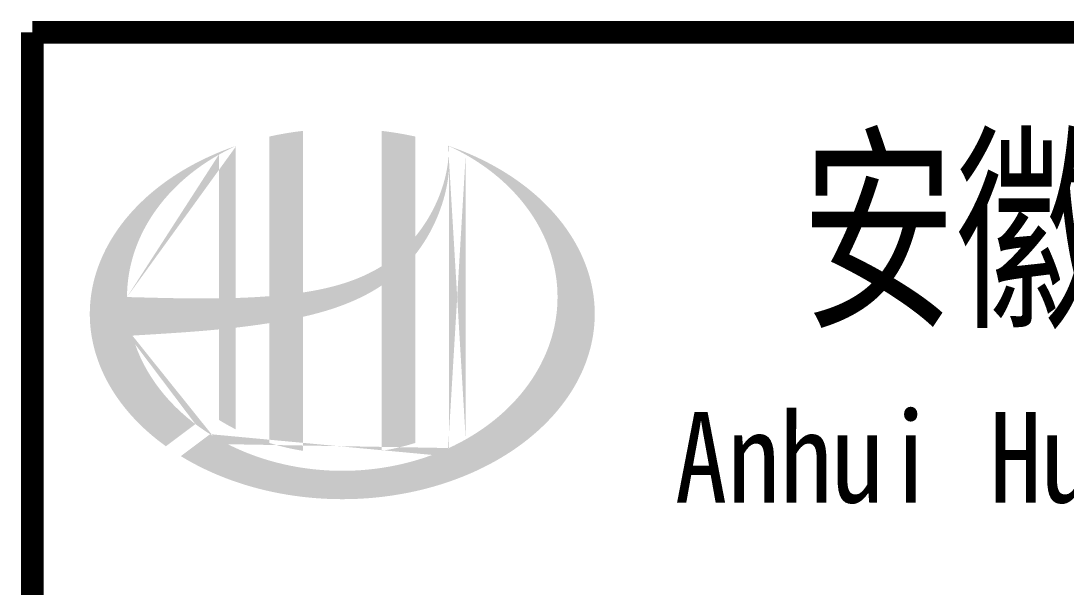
# Model space of a CAD drawing. Header units: millimetres. Extents: x 893615 to 896608, y 39650 to 40458.
# Drawn here: x 894475.79 to 894508.08, y 39703.02 to 39720.49 of the extents above; entities that cross this region are included whole.
import ezdxf
from ezdxf.enums import TextEntityAlignment as Align

# ---------------------------------------------------------------- set-up
doc = ezdxf.new("R2010")
doc.units = ezdxf.units.MM
doc.header["$LTSCALE"] = 1000
doc.header["$MEASUREMENT"] = 0
doc.styles.add('ECEC_TQ_S', font='')
doc.styles.get('ECEC_TQ_S').set_extended_font_data('SimSun')

msp = doc.modelspace()

# ---------------------------------------------------------------- hatches: boundary and pattern name
h = msp.add_hatch(color=256)
edge = h.paths.add_edge_path()
edge.add_spline(control_points=[(894484.503, 39711.362), (894484.564, 39711.375), (894484.625, 39711.39), (894485.116, 39711.508), (894485.541, 39711.638), (894486.291, 39711.95), (894486.621, 39712.119), (894486.929, 39712.325)], knot_values=[61.629012, 61.629012, 61.629012, 61.629012, 63.330431, 63.330431, 75.353634, 75.353634, 85.398649, 85.398649, 85.398649, 85.398649], degree=3, periodic=0)
edge.add_line((894486.929, 39712.325), (894486.929, 39707.223))
edge.add_spline(control_points=[(894486.929, 39707.223), (894487.101, 39707.25), (894487.271, 39707.284), (894487.618, 39707.364), (894487.796, 39707.412), (894487.969, 39707.467)], knot_values=[4.908456, 4.908456, 4.908456, 4.908456, 4.992821, 4.992821, 5.083034, 5.083034, 5.083034, 5.083034], degree=3, periodic=0)
edge.add_line((894487.969, 39707.467), (894487.969, 39713.281))
edge.add_spline(control_points=[(894487.969, 39713.281), (894488.056, 39713.391), (894488.138, 39713.504), (894488.399, 39713.901), (894488.555, 39714.2), (894488.848, 39714.928), (894488.96, 39715.366), (894489.007, 39715.819), (894489.008, 39715.832), (894489.009, 39715.845)], knot_values=[97.991744, 97.991744, 97.991744, 97.991744, 101.64219, 101.64219, 110.337975, 110.337975, 121.934322, 121.934322, 122.270691, 122.270691, 122.270691, 122.270691], degree=3, periodic=0)
edge.add_line((894489.009, 39715.845), (894489.009, 39716.549))
edge.add_spline(control_points=[(894489.009, 39716.549), (894489.008, 39716.472), (894489.005, 39716.396), (894488.999, 39716.319)], knot_values=[126.194075, 126.194075, 126.194075, 126.194075, 128.396762, 128.396762, 128.396762, 128.396762], degree=3, periodic=0)
edge.add_spline(control_points=[(894488.999, 39716.319), (894488.995, 39716.257), (894488.988, 39716.195), (894488.981, 39716.133)], knot_values=[124.417049, 124.417049, 124.417049, 124.417049, 126.194075, 126.194075, 126.194075, 126.194075], degree=3, periodic=0)
edge.add_spline(control_points=[(894488.981, 39716.133), (894488.969, 39716.041), (894488.954, 39715.95), (894488.937, 39715.859)], knot_values=[121.80529, 121.80529, 121.80529, 121.80529, 124.417049, 124.417049, 124.417049, 124.417049], degree=3, periodic=0)
edge.add_spline(control_points=[(894488.937, 39715.859), (894488.913, 39715.738), (894488.883, 39715.616), (894488.849, 39715.496)], knot_values=[118.31574, 118.31574, 118.31574, 118.31574, 121.80529, 121.80529, 121.80529, 121.80529], degree=3, periodic=0)
edge.add_spline(control_points=[(894488.849, 39715.496), (894488.813, 39715.375), (894488.773, 39715.255), (894488.727, 39715.136)], knot_values=[114.795988, 114.795988, 114.795988, 114.795988, 118.31574, 118.31574, 118.31574, 118.31574], degree=3, periodic=0)
edge.add_spline(control_points=[(894488.727, 39715.136), (894488.683, 39715.019), (894488.633, 39714.904), (894488.579, 39714.791)], knot_values=[111.329641, 111.329641, 111.329641, 111.329641, 114.795988, 114.795988, 114.795988, 114.795988], degree=3, periodic=0)
edge.add_spline(control_points=[(894488.579, 39714.791), (894488.523, 39714.675), (894488.463, 39714.562), (894488.399, 39714.451)], knot_values=[107.79529, 107.79529, 107.79529, 107.79529, 111.329641, 111.329641, 111.329641, 111.329641], degree=3, periodic=0)
edge.add_spline(control_points=[(894488.399, 39714.451), (894488.336, 39714.343), (894488.268, 39714.237), (894488.197, 39714.134)], knot_values=[104.343579, 104.343579, 104.343579, 104.343579, 107.79529, 107.79529, 107.79529, 107.79529], degree=3, periodic=0)
edge.add_spline(control_points=[(894488.197, 39714.134), (894488.125, 39714.031), (894488.049, 39713.93), (894487.969, 39713.833)], knot_values=[100.8507, 100.8507, 100.8507, 100.8507, 104.343579, 104.343579, 104.343579, 104.343579], degree=3, periodic=0)
edge.add_line((894487.969, 39713.833), (894487.969, 39716.926))
edge.add_spline(control_points=[(894487.969, 39716.926), (894487.629, 39717.002), (894487.281, 39717.06), (894486.929, 39717.101)], knot_values=[4.423999, 4.423999, 4.423999, 4.423999, 4.558741, 4.558741, 4.558741, 4.558741], degree=3, periodic=0)
edge.add_line((894486.929, 39717.101), (894486.929, 39712.92))
edge.add_spline(control_points=[(894486.929, 39712.92), (894486.21, 39712.474), (894485.368, 39712.242), (894484.503, 39712.112)], knot_values=[63.246215, 63.246215, 63.246215, 63.246215, 87.689124, 87.689124, 87.689124, 87.689124], degree=3, periodic=0)
edge.add_line((894484.503, 39712.112), (894484.503, 39717.101))
edge.add_spline(control_points=[(894484.503, 39717.101), (894484.151, 39717.06), (894483.803, 39717.002), (894483.463, 39716.926)], knot_values=[4.866038, 4.866038, 4.866038, 4.866038, 5.000777, 5.000777, 5.000777, 5.000777], degree=3, periodic=0)
edge.add_line((894483.463, 39716.926), (894483.463, 39711.998))
edge.add_spline(control_points=[(894483.463, 39711.998), (894483.446, 39711.996), (894483.096, 39711.97), (894482.75, 39711.952), (894482.423, 39711.942)], knot_values=[43.657356, 43.657356, 43.657356, 43.657356, 44.134253, 53.497092, 53.497092, 53.497092, 53.497092], degree=3, periodic=0)
edge.add_line((894482.423, 39711.942), (894482.423, 39716.633))
edge.add_spline(control_points=[(894482.423, 39716.633), (894482.252, 39716.575), (894482.085, 39716.512), (894481.921, 39716.445)], knot_values=[5.14157, 5.14157, 5.14157, 5.14157, 5.212921, 5.212921, 5.212921, 5.212921], degree=3, periodic=0)
edge.add_spline(control_points=[(894481.921, 39716.445), (894481.852, 39716.416), (894481.783, 39716.387), (894481.461, 39716.245), (894481.215, 39716.123), (894480.981, 39715.991)], knot_values=[5.212921, 5.212921, 5.212921, 5.212921, 5.24296, 5.24296, 5.355623, 5.355623, 5.355623, 5.355623], degree=3, periodic=0)
edge.add_spline(control_points=[(894480.981, 39715.991), (894480.832, 39715.907), (894480.687, 39715.82), (894480.547, 39715.729)], knot_values=[5.355623, 5.355623, 5.355623, 5.355623, 5.426974, 5.426974, 5.426974, 5.426974], degree=3, periodic=0)
edge.add_spline(control_points=[(894480.547, 39715.729), (894480.473, 39715.681), (894480.401, 39715.631), (894480.266, 39715.537), (894480.203, 39715.491), (894480.142, 39715.445)], knot_values=[5.426974, 5.426974, 5.426974, 5.426974, 5.464765, 5.464765, 5.498325, 5.498325, 5.498325, 5.498325], degree=3, periodic=0)
edge.add_spline(control_points=[(894480.142, 39715.445), (894479.881, 39715.25), (894479.64, 39715.041), (894479.422, 39714.821)], knot_values=[5.498325, 5.498325, 5.498325, 5.498325, 5.641027, 5.641027, 5.641027, 5.641027], degree=3, periodic=0)
edge.add_spline(control_points=[(894479.422, 39714.821), (894479.352, 39714.751), (894479.284, 39714.68), (894479.079, 39714.454), (894478.951, 39714.296), (894478.833, 39714.134)], knot_values=[5.641027, 5.641027, 5.641027, 5.641027, 5.686569, 5.686569, 5.783729, 5.783729, 5.783729, 5.783729], degree=3, periodic=0)
edge.add_spline(control_points=[(894478.833, 39714.134), (894478.682, 39713.926), (894478.549, 39713.712), (894478.417, 39713.462), (894478.401, 39713.431), (894478.386, 39713.399)], knot_values=[5.783729, 5.783729, 5.783729, 5.783729, 5.908374, 5.908374, 5.92643, 5.92643, 5.92643, 5.92643], degree=3, periodic=0)
edge.add_spline(control_points=[(894478.386, 39713.399), (894478.261, 39713.148), (894478.161, 39712.891), (894478.085, 39712.632)], knot_values=[5.92643, 5.92643, 5.92643, 5.92643, 6.069132, 6.069132, 6.069132, 6.069132], degree=3, periodic=0)
edge.add_spline(control_points=[(894478.085, 39712.632), (894478.053, 39712.521), (894478.026, 39712.409), (894477.972, 39712.148), (894477.949, 39711.997), (894477.935, 39711.847)], knot_values=[6.069132, 6.069132, 6.069132, 6.069132, 6.130179, 6.130179, 6.211834, 6.211834, 6.211834, 6.211834], degree=3, periodic=0)
edge.add_spline(control_points=[(894477.935, 39711.847), (894477.922, 39711.715), (894477.916, 39711.583), (894477.916, 39711.451)], knot_values=[6.211834, 6.211834, 6.211834, 6.211834, 6.283185, 6.283185, 6.283185, 6.283185], degree=3, periodic=0)
edge.add_spline(control_points=[(894477.916, 39711.451), (894477.916, 39711.358), (894477.919, 39711.265), (894477.925, 39711.171)], knot_values=[6.283185, 6.283185, 6.283185, 6.283185, 6.333655, 6.333655, 6.333655, 6.333655], degree=3, periodic=0)
edge.add_spline(control_points=[(894477.925, 39711.171), (894477.938, 39710.985), (894477.963, 39710.799), (894478.001, 39710.614)], knot_values=[6.333655, 6.333655, 6.333655, 6.333655, 6.434594, 6.434594, 6.434594, 6.434594], degree=3, periodic=0)
edge.add_spline(control_points=[(894478.001, 39710.614), (894478.003, 39710.601), (894478.006, 39710.589), (894478.045, 39710.404), (894478.093, 39710.232), (894478.151, 39710.062)], knot_values=[6.434594, 6.434594, 6.434594, 6.434594, 6.441278, 6.441278, 6.535532, 6.535532, 6.535532, 6.535532], degree=3, periodic=0)
edge.add_spline(control_points=[(894478.151, 39710.062), (894478.214, 39709.88), (894478.289, 39709.699), (894478.376, 39709.522)], knot_values=[6.535532, 6.535532, 6.535532, 6.535532, 6.636471, 6.636471, 6.636471, 6.636471], degree=3, periodic=0)
edge.add_spline(control_points=[(894478.376, 39709.522), (894478.398, 39709.477), (894478.421, 39709.432), (894478.515, 39709.256), (894478.592, 39709.125), (894478.675, 39708.997)], knot_values=[6.636471, 6.636471, 6.636471, 6.636471, 6.661894, 6.661894, 6.73741, 6.73741, 6.73741, 6.73741], degree=3, periodic=0)
edge.add_spline(control_points=[(894478.675, 39708.997), (894478.787, 39708.825), (894478.911, 39708.657), (894479.046, 39708.494)], knot_values=[6.73741, 6.73741, 6.73741, 6.73741, 6.838349, 6.838349, 6.838349, 6.838349], degree=3, periodic=0)
edge.add_spline(control_points=[(894479.046, 39708.494), (894479.105, 39708.422), (894479.167, 39708.351), (894479.312, 39708.192), (894479.398, 39708.103), (894479.486, 39708.017)], knot_values=[6.838349, 6.838349, 6.838349, 6.838349, 6.88251, 6.88251, 6.939288, 6.939288, 6.939288, 6.939288], degree=3, periodic=0)
edge.add_spline(control_points=[(894479.486, 39708.017), (894479.644, 39707.863), (894479.813, 39707.715), (894479.992, 39707.573)], knot_values=[6.939288, 6.939288, 6.939288, 6.939288, 7.040227, 7.040227, 7.040227, 7.040227], degree=3, periodic=0)
edge.add_spline(control_points=[(894479.992, 39707.573), (894480.081, 39707.502), (894480.173, 39707.433), (894480.268, 39707.365)], knot_values=[7.040227, 7.040227, 7.040227, 7.040227, 7.090696, 7.090696, 7.090696, 7.090696], degree=3, periodic=0)
edge.add_line((894480.268, 39707.365), (894481.179, 39708.049))
edge.add_ellipse((894485.716, 39711.971), major_axis=(6.65, 0), ratio=0.806676, start_angle=192.819, end_angle=226.9853, ccw=False)
edge.add_spline(control_points=[(894479.231, 39710.781), (894479.472, 39710.796), (894479.713, 39710.81), (894480.599, 39710.865), (894481.248, 39710.909), (894481.903, 39710.972)], knot_values=[11.398263, 11.398263, 11.398263, 11.398263, 18.40729, 18.40729, 37.18094, 37.18094, 37.18094, 37.18094], degree=3, periodic=0)
edge.add_line((894481.903, 39710.972), (894481.903, 39708.181))
edge.add_spline(control_points=[(894481.903, 39708.181), (894481.938, 39708.159), (894481.974, 39708.137), (894482.144, 39708.035), (894482.281, 39707.959), (894482.423, 39707.888)], knot_values=[4.049945, 4.049945, 4.049945, 4.049945, 4.072021, 4.072021, 4.153257, 4.153257, 4.153257, 4.153257], degree=3, periodic=0)
edge.add_line((894482.423, 39707.888), (894482.423, 39711.026))
edge.add_spline(control_points=[(894482.423, 39711.026), (894482.745, 39711.063), (894483.068, 39711.105), (894483.417, 39711.159), (894483.44, 39711.163), (894483.463, 39711.166)], knot_values=[42.135009, 42.135009, 42.135009, 42.135009, 51.307228, 51.307228, 51.948574, 51.948574, 51.948574, 51.948574], degree=3, periodic=0)
edge.add_line((894483.463, 39711.166), (894483.463, 39707.467))
edge.add_spline(control_points=[(894483.463, 39707.467), (894483.799, 39707.362), (894484.147, 39707.28), (894484.503, 39707.223)], knot_values=[4.34174, 4.34174, 4.34174, 4.34174, 4.516316, 4.516316, 4.516316, 4.516316], degree=3, periodic=0)
edge.add_line((894484.503, 39707.223), (894484.503, 39711.362))
edge = h.paths.add_edge_path(flags=16)
edge.add_ellipse((894485.716, 39711.971), major_axis=(6.65, 0), ratio=0.806676, start_angle=124.9875, end_angle=179.999, ccw=False)
edge.add_line((894481.903, 39716.366), (894481.903, 39711.93))
edge.add_spline(control_points=[(894481.903, 39711.93), (894480.949, 39711.917), (894480.009, 39711.947), (894479.066, 39711.971)], knot_values=[11.27373, 11.27373, 11.27373, 11.27373, 38.687513, 38.687513, 38.687513, 38.687513], degree=3, periodic=0)
edge = h.paths.add_edge_path()
edge.add_spline(control_points=[(894480.728, 39707.06), (894481.038, 39706.87), (894481.369, 39706.697), (894482.216, 39706.325), (894482.749, 39706.146), (894483.856, 39705.881), (894484.43, 39705.794), (894485.592, 39705.716), (894486.179, 39705.725), (894487.334, 39705.84), (894487.903, 39705.945), (894488.993, 39706.246), (894489.515, 39706.441), (894490.484, 39706.91), (894490.931, 39707.183), (894491.731, 39707.793), (894492.083, 39708.129), (894492.676, 39708.843), (894492.917, 39709.222), (894493.281, 39710.003), (894493.404, 39710.406), (894493.529, 39711.218), (894493.532, 39711.627), (894493.418, 39712.442), (894493.299, 39712.847), (894492.943, 39713.634), (894492.706, 39714.017), (894492.117, 39714.738), (894491.767, 39715.078), (894490.969, 39715.694), (894490.521, 39715.971), (894489.709, 39716.369), (894489.366, 39716.511), (894489.009, 39716.633)], knot_values=[0.886421, 0.886421, 0.886421, 0.886421, 1.040557, 1.040557, 1.261172, 1.261172, 1.481788, 1.481788, 1.702404, 1.702404, 1.92302, 1.92302, 2.143636, 2.143636, 2.364252, 2.364252, 2.584868, 2.584868, 2.805484, 2.805484, 3.026099, 3.026099, 3.246715, 3.246715, 3.46852, 3.46852, 3.690325, 3.690325, 3.91213, 3.91213, 4.133935, 4.133935, 4.283209, 4.283209, 4.283209, 4.283209], degree=3, periodic=0)
edge.add_line((894489.009, 39716.633), (894489.009, 39716.633))
edge.add_spline(control_points=[(894489.009, 39716.632), (894489.01, 39716.604), (894489.01, 39716.577), (894489.009, 39716.549)], knot_values=[128.396762, 128.396762, 128.396762, 128.396762, 129.192193, 129.192193, 129.192193, 129.192193], degree=3, periodic=0)
edge.add_line((894489.009, 39716.549), (894489.009, 39707.31))
edge.add_ellipse((894485.716, 39711.971), major_axis=(6.65, 0), ratio=0.806676, start_angle=232.1054, end_angle=299.6833, ccw=False)
edge.add_line((894481.631, 39707.738), (894480.728, 39707.06))
edge = h.paths.add_edge_path(flags=16)
edge.add_ellipse((894485.716, 39711.971), major_axis=(6.65, 0), ratio=0.806676, start_angle=304.9875, end_angle=415.0121, ccw=False)
edge.add_line((894489.529, 39707.576), (894489.529, 39716.366))

# ---------------------------------------------------------------- linework, layer by layer
at = {"const_width": 0.7}
for points in [[(894656.137, 39720.145), (894476.137, 39720.145)], [(894476.137, 39720.145), (894476.137, 39660.145)]]:
    msp.add_lwpolyline(points, dxfattribs=at)

# ---------------------------------------------------------------- texts
at = {"style": 'ECEC_TQ_S'}
for s, height, width, p in [('安徽华东化工医药工程有限责任公司', 5, 0.7, (894538.086, 39714.145)), ('Anhui Huadong Chemical & Medical Engineering Co.,Ltd', 2.8, 0.85, (894538.086, 39706.645))]:
    msp.add_text(s, height=height, dxfattribs=dict(at, width=width)).set_placement(p, align=Align.MIDDLE)

doc.saveas('drawing.dxf')
